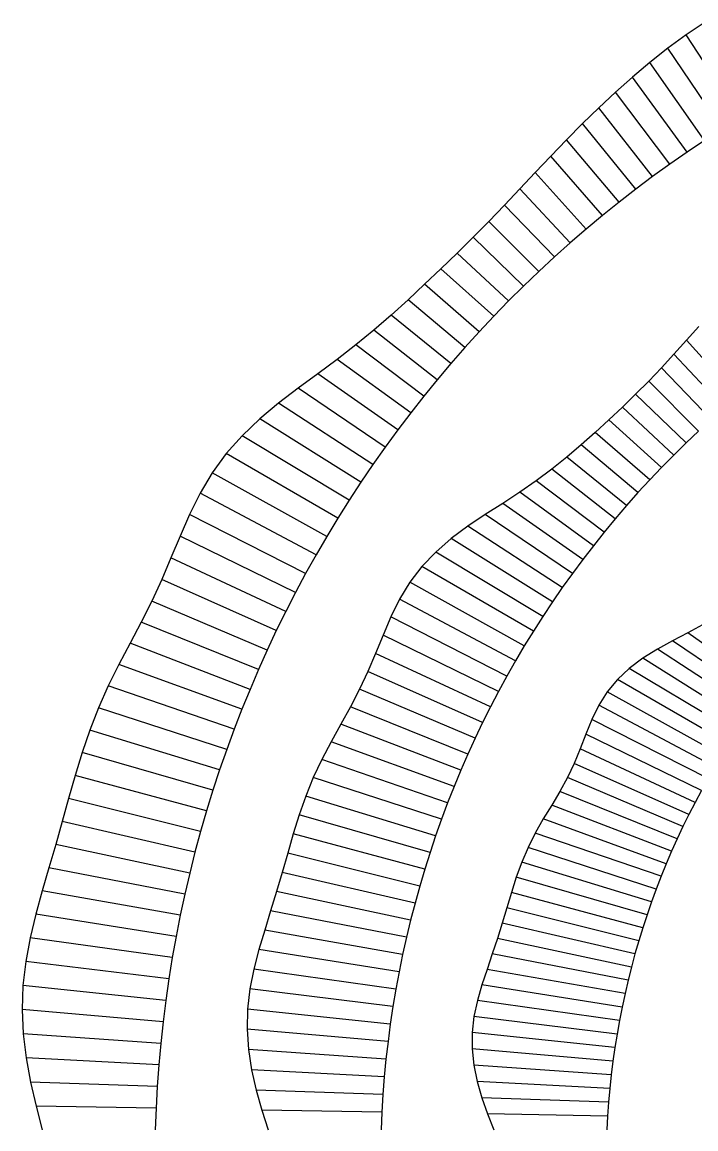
# Model space of a CAD drawing. Header units: metres. Extents: x -30.4 to 28.5, y -25.7 to 29.7.
# Drawn here: x -30.45 to -15.53, y 0.02 to 24.52 of the extents above; entities that cross this region are included whole.
import ezdxf

# ---------------------------------------------------------------- set-up
doc = ezdxf.new("R2010")
doc.units = ezdxf.units.M
for name, color, linetype in [('Fill', 3, 'Continuous'), ('Inner', 2, 'Continuous'), ('Outer', 1, 'Continuous')]:
    doc.layers.add(name, color=color, linetype=linetype)

msp = doc.modelspace()

# ---------------------------------------------------------------- linework, layer by layer
at = {"layer": 'Fill'}
for p, q in [((-14.546, 22.399), (-15.743, 24.242)), ((-14.943, 22.154), (-16.15, 23.944)), ((-15.335, 21.901), (-16.546, 23.63)), ((-15.723, 21.641), (-16.931, 23.304)), ((-16.107, 21.375), (-17.307, 22.967)), ((-16.486, 21.101), (-17.676, 22.624)), ((-16.861, 20.821), (-18.037, 22.274)), ((-17.23, 20.534), (-18.391, 21.918)), ((-17.595, 20.241), (-18.74, 21.557)), ((-17.955, 19.941), (-19.083, 21.193)), ((-18.31, 19.635), (-19.423, 20.829)), ((-18.659, 19.322), (-19.764, 20.467)), ((-19.003, 19.003), (-20.109, 20.109)), ((-19.342, 18.679), (-20.459, 19.757)), ((-19.675, 18.348), (-20.813, 19.409)), ((-20.003, 18.011), (-21.172, 19.063)), ((-20.325, 17.668), (-21.534, 18.719)), ((-20.641, 17.32), (-21.9, 18.376)), ((-20.951, 16.965), (-22.273, 18.036)), ((-21.254, 16.606), (-22.658, 17.702)), ((-14.609, 16.225), (-15.737, 17.478)), ((-21.552, 16.241), (-23.057, 17.375)), ((-14.9, 15.978), (-16.013, 17.172)), ((-21.843, 15.87), (-23.472, 17.053)), ((-22.128, 15.495), (-23.901, 16.735)), ((-15.186, 15.726), (-16.291, 16.87)), ((-22.407, 15.114), (-24.336, 16.415)), ((-15.468, 15.468), (-16.573, 16.573)), ((-15.746, 15.205), (-16.862, 16.283)), ((-22.679, 14.728), (-24.768, 16.084)), ((-16.019, 14.938), (-17.156, 15.999)), ((-22.944, 14.337), (-25.184, 15.737)), ((-16.287, 14.665), (-17.456, 15.717)), ((-16.551, 14.388), (-17.76, 15.439)), ((-23.203, 13.942), (-25.574, 15.366)), ((-23.455, 13.542), (-25.927, 14.969)), ((-16.81, 14.106), (-18.07, 15.162)), ((-17.065, 13.819), (-18.387, 14.89)), ((-23.7, 13.137), (-26.237, 14.544)), ((-17.314, 13.527), (-18.718, 14.624)), ((-17.559, 13.232), (-19.064, 14.366)), ((-23.938, 12.728), (-26.506, 14.094)), ((-17.798, 12.931), (-19.427, 14.115)), ((-18.033, 12.627), (-19.805, 13.868)), ((-24.169, 12.314), (-26.74, 13.625)), ((-18.262, 12.318), (-20.191, 13.619)), ((-18.486, 12.005), (-20.574, 13.361)), ((-24.392, 11.897), (-26.95, 13.144)), ((-18.704, 11.688), (-20.944, 13.087)), ((-18.917, 11.367), (-21.288, 12.791)), ((-24.609, 11.475), (-27.151, 12.661)), ((-19.125, 11.042), (-21.597, 12.469)), ((-24.818, 11.05), (-27.357, 12.18)), ((-19.327, 10.713), (-21.864, 12.12)), ((-25.02, 10.62), (-27.576, 11.706)), ((-19.523, 10.381), (-22.091, 11.746)), ((-19.714, 10.045), (-22.285, 11.355)), ((-25.214, 10.187), (-27.812, 11.237)), ((-19.898, 9.705), (-22.456, 10.952)), ((-14.117, 9.522), (-16.045, 10.823)), ((-13.937, 9.759), (-15.709, 11)), ((-25.401, 9.751), (-28.057, 10.77)), ((-20.077, 9.362), (-22.619, 10.548)), ((-14.292, 9.282), (-16.381, 10.638)), ((-25.581, 9.311), (-28.303, 10.302)), ((-14.464, 9.038), (-16.704, 10.438)), ((-20.25, 9.016), (-22.789, 10.146)), ((-14.631, 8.791), (-17.002, 10.216)), ((-25.752, 8.867), (-28.539, 9.827)), ((-14.795, 8.542), (-17.266, 9.969)), ((-20.417, 8.667), (-22.974, 9.752)), ((-14.954, 8.289), (-17.491, 9.696)), ((-25.916, 8.421), (-28.755, 9.343)), ((-20.578, 8.314), (-23.176, 9.364)), ((-15.108, 8.033), (-17.677, 9.399)), ((-15.258, 7.775), (-17.83, 9.085)), ((-26.073, 7.971), (-28.948, 8.85)), ((-20.733, 7.959), (-23.389, 8.978)), ((-20.882, 7.6), (-23.605, 8.591)), ((-15.404, 7.513), (-17.962, 8.761)), ((-26.221, 7.519), (-29.119, 8.35)), ((-15.546, 7.249), (-18.088, 8.435)), ((-21.025, 7.239), (-23.811, 8.199)), ((-15.683, 6.982), (-18.221, 8.113)), ((-26.362, 7.064), (-29.273, 7.844)), ((-21.161, 6.876), (-24, 7.798)), ((-15.815, 6.713), (-18.371, 7.798)), ((-21.291, 6.509), (-24.166, 7.388)), ((-15.942, 6.441), (-18.54, 7.491)), ((-26.494, 6.606), (-29.418, 7.335)), ((-16.065, 6.167), (-18.721, 7.186)), ((-21.415, 6.141), (-24.312, 6.971)), ((-16.184, 5.89), (-18.906, 6.881)), ((-26.619, 6.146), (-29.56, 6.824)), ((-21.532, 5.77), (-24.443, 6.55)), ((-16.297, 5.612), (-19.084, 6.571)), ((-26.736, 5.683), (-29.704, 6.314)), ((-21.643, 5.396), (-24.566, 6.125)), ((-16.406, 5.331), (-19.244, 6.253)), ((-16.51, 5.047), (-19.385, 5.927)), ((-26.845, 5.218), (-29.852, 5.803)), ((-21.747, 5.021), (-24.688, 5.7)), ((-16.608, 4.762), (-19.506, 5.593)), ((-26.945, 4.751), (-30, 5.29)), ((-21.845, 4.643), (-24.813, 5.274)), ((-16.702, 4.475), (-19.614, 5.255)), ((-16.792, 4.187), (-19.715, 4.915)), ((-27.038, 4.282), (-30.142, 4.774)), ((-21.937, 4.264), (-24.944, 4.849)), ((-22.021, 3.883), (-25.076, 4.422)), ((-16.876, 3.896), (-19.816, 4.575)), ((-27.122, 3.812), (-30.268, 4.254)), ((-16.955, 3.604), (-19.923, 4.235)), ((-22.1, 3.5), (-25.204, 3.992)), ((-27.199, 3.34), (-30.366, 3.729)), ((-17.029, 3.31), (-20.036, 3.895)), ((-22.171, 3.116), (-25.317, 3.558)), ((-17.097, 3.015), (-20.152, 3.553)), ((-27.266, 2.866), (-30.428, 3.198)), ((-17.161, 2.718), (-20.265, 3.21)), ((-22.236, 2.73), (-25.403, 3.119)), ((-17.22, 2.42), (-20.365, 2.862)), ((-27.326, 2.391), (-30.447, 2.664)), ((-22.294, 2.343), (-25.455, 2.675)), ((-17.273, 2.121), (-20.441, 2.51)), ((-22.345, 1.955), (-25.466, 2.228)), ((-27.378, 1.914), (-30.423, 2.127)), ((-17.321, 1.821), (-20.483, 2.153)), ((-22.39, 1.566), (-25.435, 1.779)), ((-17.364, 1.519), (-20.485, 1.792)), ((-27.421, 1.437), (-30.358, 1.591)), ((-22.428, 1.175), (-25.365, 1.329)), ((-17.402, 1.217), (-20.447, 1.43)), ((-27.455, 0.959), (-30.261, 1.057)), ((-17.434, 0.914), (-20.372, 1.068)), ((-22.459, 0.784), (-25.264, 0.882)), ((-27.482, 0.48), (-30.139, 0.526)), ((-17.462, 0.61), (-20.267, 0.708)), ((-22.483, 0.392), (-25.14, 0.439)), ((-17.483, 0.305), (-20.141, 0.352))]:
    msp.add_line(p, q, dxfattribs=at)
at = {"layer": 'Inner'}
for p, q in [((-15.335, 21.901), (-15.723, 21.641)), ((-15.723, 21.641), (-16.107, 21.375)), ((-16.107, 21.375), (-16.486, 21.101)), ((-16.486, 21.101), (-16.861, 20.821)), ((-16.861, 20.821), (-17.23, 20.534)), ((-17.23, 20.534), (-17.595, 20.241)), ((-17.595, 20.241), (-17.955, 19.941)), ((-17.955, 19.941), (-18.31, 19.635)), ((-18.31, 19.635), (-18.659, 19.322)), ((-18.659, 19.322), (-19.003, 19.003)), ((-19.003, 19.003), (-19.342, 18.679)), ((-19.342, 18.679), (-19.675, 18.348)), ((-19.675, 18.348), (-20.003, 18.011)), ((-20.003, 18.011), (-20.325, 17.668)), ((-20.325, 17.668), (-20.641, 17.32)), ((-20.641, 17.32), (-20.951, 16.965)), ((-20.951, 16.965), (-21.254, 16.606)), ((-21.254, 16.606), (-21.552, 16.241)), ((-21.552, 16.241), (-21.843, 15.87)), ((-21.843, 15.87), (-22.128, 15.495)), ((-22.128, 15.495), (-22.407, 15.114)), ((-15.468, 15.468), (-15.746, 15.205)), ((-15.746, 15.205), (-16.019, 14.938)), ((-22.407, 15.114), (-22.679, 14.728)), ((-22.679, 14.728), (-22.944, 14.337)), ((-16.019, 14.938), (-16.287, 14.665)), ((-16.287, 14.665), (-16.551, 14.388)), ((-22.944, 14.337), (-23.203, 13.942)), ((-16.551, 14.388), (-16.81, 14.106)), ((-16.81, 14.106), (-17.065, 13.819)), ((-23.203, 13.942), (-23.455, 13.542)), ((-17.065, 13.819), (-17.314, 13.527)), ((-23.455, 13.542), (-23.7, 13.137)), ((-17.314, 13.527), (-17.559, 13.232)), ((-17.559, 13.232), (-17.798, 12.931)), ((-23.7, 13.137), (-23.938, 12.728)), ((-17.798, 12.931), (-18.033, 12.627)), ((-23.938, 12.728), (-24.169, 12.314)), ((-18.033, 12.627), (-18.262, 12.318)), ((-24.169, 12.314), (-24.392, 11.897)), ((-18.262, 12.318), (-18.486, 12.005)), ((-18.486, 12.005), (-18.704, 11.688)), ((-24.392, 11.897), (-24.609, 11.475)), ((-18.704, 11.688), (-18.917, 11.367)), ((-24.609, 11.475), (-24.818, 11.05)), ((-18.917, 11.367), (-19.125, 11.042)), ((-24.818, 11.05), (-25.02, 10.62)), ((-19.125, 11.042), (-19.327, 10.713)), ((-25.02, 10.62), (-25.214, 10.187)), ((-19.327, 10.713), (-19.523, 10.381)), ((-19.523, 10.381), (-19.714, 10.045)), ((-25.214, 10.187), (-25.401, 9.751)), ((-19.714, 10.045), (-19.898, 9.705)), ((-25.401, 9.751), (-25.581, 9.311)), ((-19.898, 9.705), (-20.077, 9.362)), ((-25.581, 9.311), (-25.752, 8.867)), ((-20.077, 9.362), (-20.25, 9.016)), ((-25.752, 8.867), (-25.916, 8.421)), ((-20.25, 9.016), (-20.417, 8.667)), ((-20.417, 8.667), (-20.578, 8.314)), ((-25.916, 8.421), (-26.073, 7.971)), ((-20.578, 8.314), (-20.733, 7.959)), ((-26.073, 7.971), (-26.221, 7.519)), ((-20.733, 7.959), (-20.882, 7.6)), ((-20.882, 7.6), (-21.025, 7.239)), ((-26.221, 7.519), (-26.362, 7.064)), ((-15.404, 7.513), (-15.546, 7.249)), ((-21.025, 7.239), (-21.161, 6.876)), ((-15.546, 7.249), (-15.683, 6.982)), ((-26.362, 7.064), (-26.494, 6.606)), ((-21.161, 6.876), (-21.291, 6.509)), ((-15.683, 6.982), (-15.815, 6.713)), ((-15.815, 6.713), (-15.942, 6.441)), ((-26.494, 6.606), (-26.619, 6.146)), ((-21.291, 6.509), (-21.415, 6.141)), ((-15.942, 6.441), (-16.065, 6.167)), ((-26.619, 6.146), (-26.736, 5.683)), ((-21.415, 6.141), (-21.532, 5.77)), ((-16.065, 6.167), (-16.184, 5.89)), ((-16.184, 5.89), (-16.297, 5.612)), ((-26.736, 5.683), (-26.845, 5.218)), ((-21.532, 5.77), (-21.643, 5.396)), ((-21.643, 5.396), (-21.747, 5.021)), ((-16.297, 5.612), (-16.406, 5.331)), ((-26.845, 5.218), (-26.945, 4.751)), ((-16.406, 5.331), (-16.51, 5.047)), ((-21.747, 5.021), (-21.845, 4.643)), ((-16.51, 5.047), (-16.608, 4.762)), ((-26.945, 4.751), (-27.038, 4.282)), ((-16.608, 4.762), (-16.702, 4.475)), ((-21.845, 4.643), (-21.937, 4.264)), ((-16.702, 4.475), (-16.792, 4.187)), ((-27.038, 4.282), (-27.122, 3.812)), ((-21.937, 4.264), (-22.021, 3.883)), ((-16.792, 4.187), (-16.876, 3.896)), ((-27.122, 3.812), (-27.199, 3.34)), ((-22.021, 3.883), (-22.1, 3.5)), ((-16.876, 3.896), (-16.955, 3.604)), ((-22.1, 3.5), (-22.171, 3.116)), ((-16.955, 3.604), (-17.029, 3.31)), ((-27.199, 3.34), (-27.266, 2.866)), ((-17.029, 3.31), (-17.097, 3.015)), ((-22.171, 3.116), (-22.236, 2.73)), ((-17.097, 3.015), (-17.161, 2.718)), ((-27.266, 2.866), (-27.326, 2.391)), ((-22.236, 2.73), (-22.294, 2.343)), ((-17.161, 2.718), (-17.22, 2.42)), ((-27.326, 2.391), (-27.378, 1.914)), ((-22.294, 2.343), (-22.345, 1.955)), ((-17.22, 2.42), (-17.273, 2.121)), ((-17.273, 2.121), (-17.321, 1.821)), ((-27.378, 1.914), (-27.421, 1.437)), ((-22.345, 1.955), (-22.39, 1.566)), ((-17.321, 1.821), (-17.364, 1.519)), ((-22.39, 1.566), (-22.428, 1.175)), ((-17.364, 1.519), (-17.402, 1.217)), ((-27.421, 1.437), (-27.455, 0.959)), ((-22.428, 1.175), (-22.459, 0.784)), ((-17.402, 1.217), (-17.434, 0.914)), ((-27.455, 0.959), (-27.482, 0.48)), ((-22.459, 0.784), (-22.483, 0.392)), ((-17.434, 0.914), (-17.462, 0.61)), ((-17.462, 0.61), (-17.483, 0.305)), ((-27.482, 0.48), (-27.5, 0)), ((-22.483, 0.392), (-22.5, 0)), ((-17.483, 0.305), (-17.5, 0))]:
    msp.add_line(p, q, dxfattribs=at)
at = {"layer": 'Outer'}
for p, q in [((-15.322, 24.52), (-15.743, 24.242)), ((-15.743, 24.242), (-16.15, 23.944)), ((-16.15, 23.944), (-16.546, 23.63)), ((-16.546, 23.63), (-16.931, 23.304)), ((-16.931, 23.304), (-17.307, 22.967)), ((-17.307, 22.967), (-17.676, 22.624)), ((-17.676, 22.624), (-18.037, 22.274)), ((-18.037, 22.274), (-18.391, 21.918)), ((-18.391, 21.918), (-18.74, 21.557)), ((-18.74, 21.557), (-19.083, 21.193)), ((-19.083, 21.193), (-19.423, 20.829)), ((-19.423, 20.829), (-19.764, 20.467)), ((-19.764, 20.467), (-20.109, 20.109)), ((-20.109, 20.109), (-20.459, 19.757)), ((-20.459, 19.757), (-20.813, 19.409)), ((-20.813, 19.409), (-21.172, 19.063)), ((-21.172, 19.063), (-21.534, 18.719)), ((-21.534, 18.719), (-21.9, 18.376)), ((-21.9, 18.376), (-22.273, 18.036)), ((-22.273, 18.036), (-22.658, 17.702)), ((-22.658, 17.702), (-23.057, 17.375)), ((-15.459, 17.784), (-15.737, 17.478)), ((-15.737, 17.478), (-16.013, 17.172)), ((-23.057, 17.375), (-23.472, 17.053)), ((-16.013, 17.172), (-16.291, 16.87)), ((-23.472, 17.053), (-23.901, 16.735)), ((-23.901, 16.735), (-24.336, 16.415)), ((-16.291, 16.87), (-16.573, 16.573)), ((-24.336, 16.415), (-24.768, 16.084)), ((-16.573, 16.573), (-16.862, 16.283)), ((-16.862, 16.283), (-17.156, 15.999)), ((-24.768, 16.084), (-25.184, 15.737)), ((-17.156, 15.999), (-17.456, 15.717)), ((-25.184, 15.737), (-25.574, 15.366)), ((-17.456, 15.717), (-17.76, 15.439)), ((-17.76, 15.439), (-18.07, 15.162)), ((-25.574, 15.366), (-25.927, 14.969)), ((-25.927, 14.969), (-26.237, 14.544)), ((-18.07, 15.162), (-18.387, 14.89)), ((-18.387, 14.89), (-18.718, 14.624)), ((-26.237, 14.544), (-26.506, 14.094)), ((-18.718, 14.624), (-19.064, 14.366)), ((-19.064, 14.366), (-19.427, 14.115)), ((-26.506, 14.094), (-26.74, 13.625)), ((-19.427, 14.115), (-19.805, 13.868)), ((-19.805, 13.868), (-20.191, 13.619)), ((-26.74, 13.625), (-26.95, 13.144)), ((-20.191, 13.619), (-20.574, 13.361)), ((-20.574, 13.361), (-20.944, 13.087)), ((-26.95, 13.144), (-27.151, 12.661)), ((-20.944, 13.087), (-21.288, 12.791)), ((-21.288, 12.791), (-21.597, 12.469)), ((-27.151, 12.661), (-27.357, 12.18)), ((-21.597, 12.469), (-21.864, 12.12)), ((-27.357, 12.18), (-27.576, 11.706)), ((-21.864, 12.12), (-22.091, 11.746)), ((-27.576, 11.706), (-27.812, 11.237)), ((-22.091, 11.746), (-22.285, 11.355)), ((-22.285, 11.355), (-22.456, 10.952)), ((-27.812, 11.237), (-28.057, 10.77)), ((-15.382, 11.176), (-15.709, 11)), ((-22.456, 10.952), (-22.619, 10.548)), ((-16.045, 10.823), (-16.381, 10.638)), ((-15.709, 11), (-16.045, 10.823)), ((-28.057, 10.77), (-28.303, 10.302)), ((-22.619, 10.548), (-22.789, 10.146)), ((-16.381, 10.638), (-16.704, 10.438)), ((-28.303, 10.302), (-28.539, 9.827)), ((-16.704, 10.438), (-17.002, 10.216)), ((-22.789, 10.146), (-22.974, 9.752)), ((-17.002, 10.216), (-17.266, 9.969)), ((-28.539, 9.827), (-28.755, 9.343)), ((-17.266, 9.969), (-17.491, 9.696)), ((-22.974, 9.752), (-23.176, 9.364)), ((-17.491, 9.696), (-17.677, 9.399)), ((-28.755, 9.343), (-28.948, 8.85)), ((-23.176, 9.364), (-23.389, 8.978)), ((-17.677, 9.399), (-17.83, 9.085)), ((-17.83, 9.085), (-17.962, 8.761)), ((-28.948, 8.85), (-29.119, 8.35)), ((-23.389, 8.978), (-23.605, 8.591)), ((-23.605, 8.591), (-23.811, 8.199)), ((-17.962, 8.761), (-18.088, 8.435)), ((-29.119, 8.35), (-29.273, 7.844)), ((-18.088, 8.435), (-18.221, 8.113)), ((-23.811, 8.199), (-24, 7.798)), ((-18.221, 8.113), (-18.371, 7.798)), ((-29.273, 7.844), (-29.418, 7.335)), ((-24, 7.798), (-24.166, 7.388)), ((-18.371, 7.798), (-18.54, 7.491)), ((-24.166, 7.388), (-24.312, 6.971)), ((-18.54, 7.491), (-18.721, 7.186)), ((-29.418, 7.335), (-29.56, 6.824)), ((-18.721, 7.186), (-18.906, 6.881)), ((-24.312, 6.971), (-24.443, 6.55)), ((-18.906, 6.881), (-19.084, 6.571)), ((-29.56, 6.824), (-29.704, 6.314)), ((-24.443, 6.55), (-24.566, 6.125)), ((-19.084, 6.571), (-19.244, 6.253)), ((-29.704, 6.314), (-29.852, 5.803)), ((-24.566, 6.125), (-24.688, 5.7)), ((-19.244, 6.253), (-19.385, 5.927)), ((-19.385, 5.927), (-19.506, 5.593)), ((-29.852, 5.803), (-30, 5.29)), ((-24.688, 5.7), (-24.813, 5.274)), ((-19.506, 5.593), (-19.614, 5.255)), ((-30, 5.29), (-30.142, 4.774)), ((-24.813, 5.274), (-24.944, 4.849)), ((-19.614, 5.255), (-19.715, 4.915)), ((-19.715, 4.915), (-19.816, 4.575)), ((-30.142, 4.774), (-30.268, 4.254)), ((-24.944, 4.849), (-25.076, 4.422)), ((-25.076, 4.422), (-25.204, 3.992)), ((-19.816, 4.575), (-19.923, 4.235)), ((-30.268, 4.254), (-30.366, 3.729)), ((-19.923, 4.235), (-20.036, 3.895)), ((-25.204, 3.992), (-25.317, 3.558)), ((-30.366, 3.729), (-30.428, 3.198)), ((-20.036, 3.895), (-20.152, 3.553)), ((-25.317, 3.558), (-25.403, 3.119)), ((-20.152, 3.553), (-20.265, 3.21)), ((-30.428, 3.198), (-30.447, 2.664)), ((-20.265, 3.21), (-20.365, 2.862)), ((-25.403, 3.119), (-25.455, 2.675)), ((-20.365, 2.862), (-20.441, 2.51)), ((-30.447, 2.664), (-30.423, 2.127)), ((-25.455, 2.675), (-25.466, 2.228)), ((-20.441, 2.51), (-20.483, 2.153)), ((-25.466, 2.228), (-25.435, 1.779)), ((-30.423, 2.127), (-30.358, 1.591)), ((-20.483, 2.153), (-20.485, 1.792)), ((-25.435, 1.779), (-25.365, 1.329)), ((-20.485, 1.792), (-20.447, 1.43)), ((-30.358, 1.591), (-30.261, 1.057)), ((-25.365, 1.329), (-25.264, 0.882)), ((-20.447, 1.43), (-20.372, 1.068)), ((-30.261, 1.057), (-30.139, 0.526)), ((-20.372, 1.068), (-20.267, 0.708)), ((-25.264, 0.882), (-25.14, 0.439)), ((-30.139, 0.526), (-30, 0)), ((-20.267, 0.708), (-20.141, 0.352)), ((-25.14, 0.439), (-25, 0)), ((-20.141, 0.352), (-20, 0))]:
    msp.add_line(p, q, dxfattribs=at)

doc.saveas('drawing.dxf')
